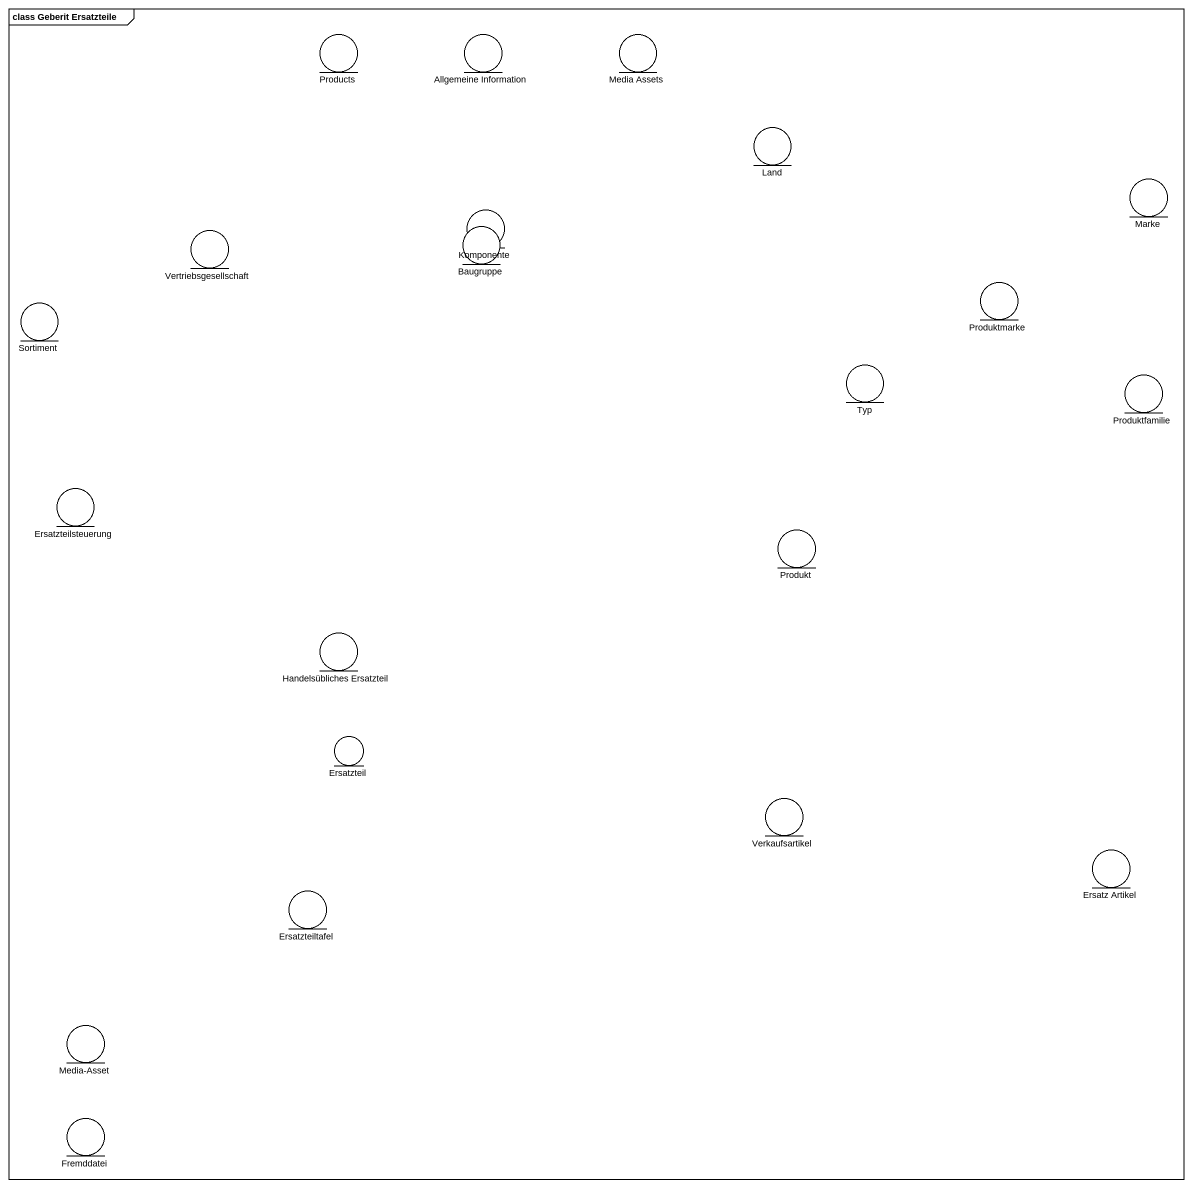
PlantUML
@startuml
mainframe class Geberit Ersatzteile
entity Products
entity "Allgemeine Information" as Allgemeine_Information
entity "Media Assets" as Media_Assets
entity Land
entity Marke
entity Vertriebsgesellschaft
entity Komponente
entity Baugruppe
entity Sortiment
entity Produktmarke
entity Typ
entity Produktfamilie
entity Ersatzteilsteuerung
entity Produkt
entity "Handelsübliches Ersatzteil" as Handelsübliches_Ersatzteil
entity Ersatzteil
entity Verkaufsartikel
entity "Ersatz Artikel" as Ersatz_Artikel
entity Ersatzteiltafel
entity "Media-Asset" as Media_Asset
entity Fremddatei
@enduml
